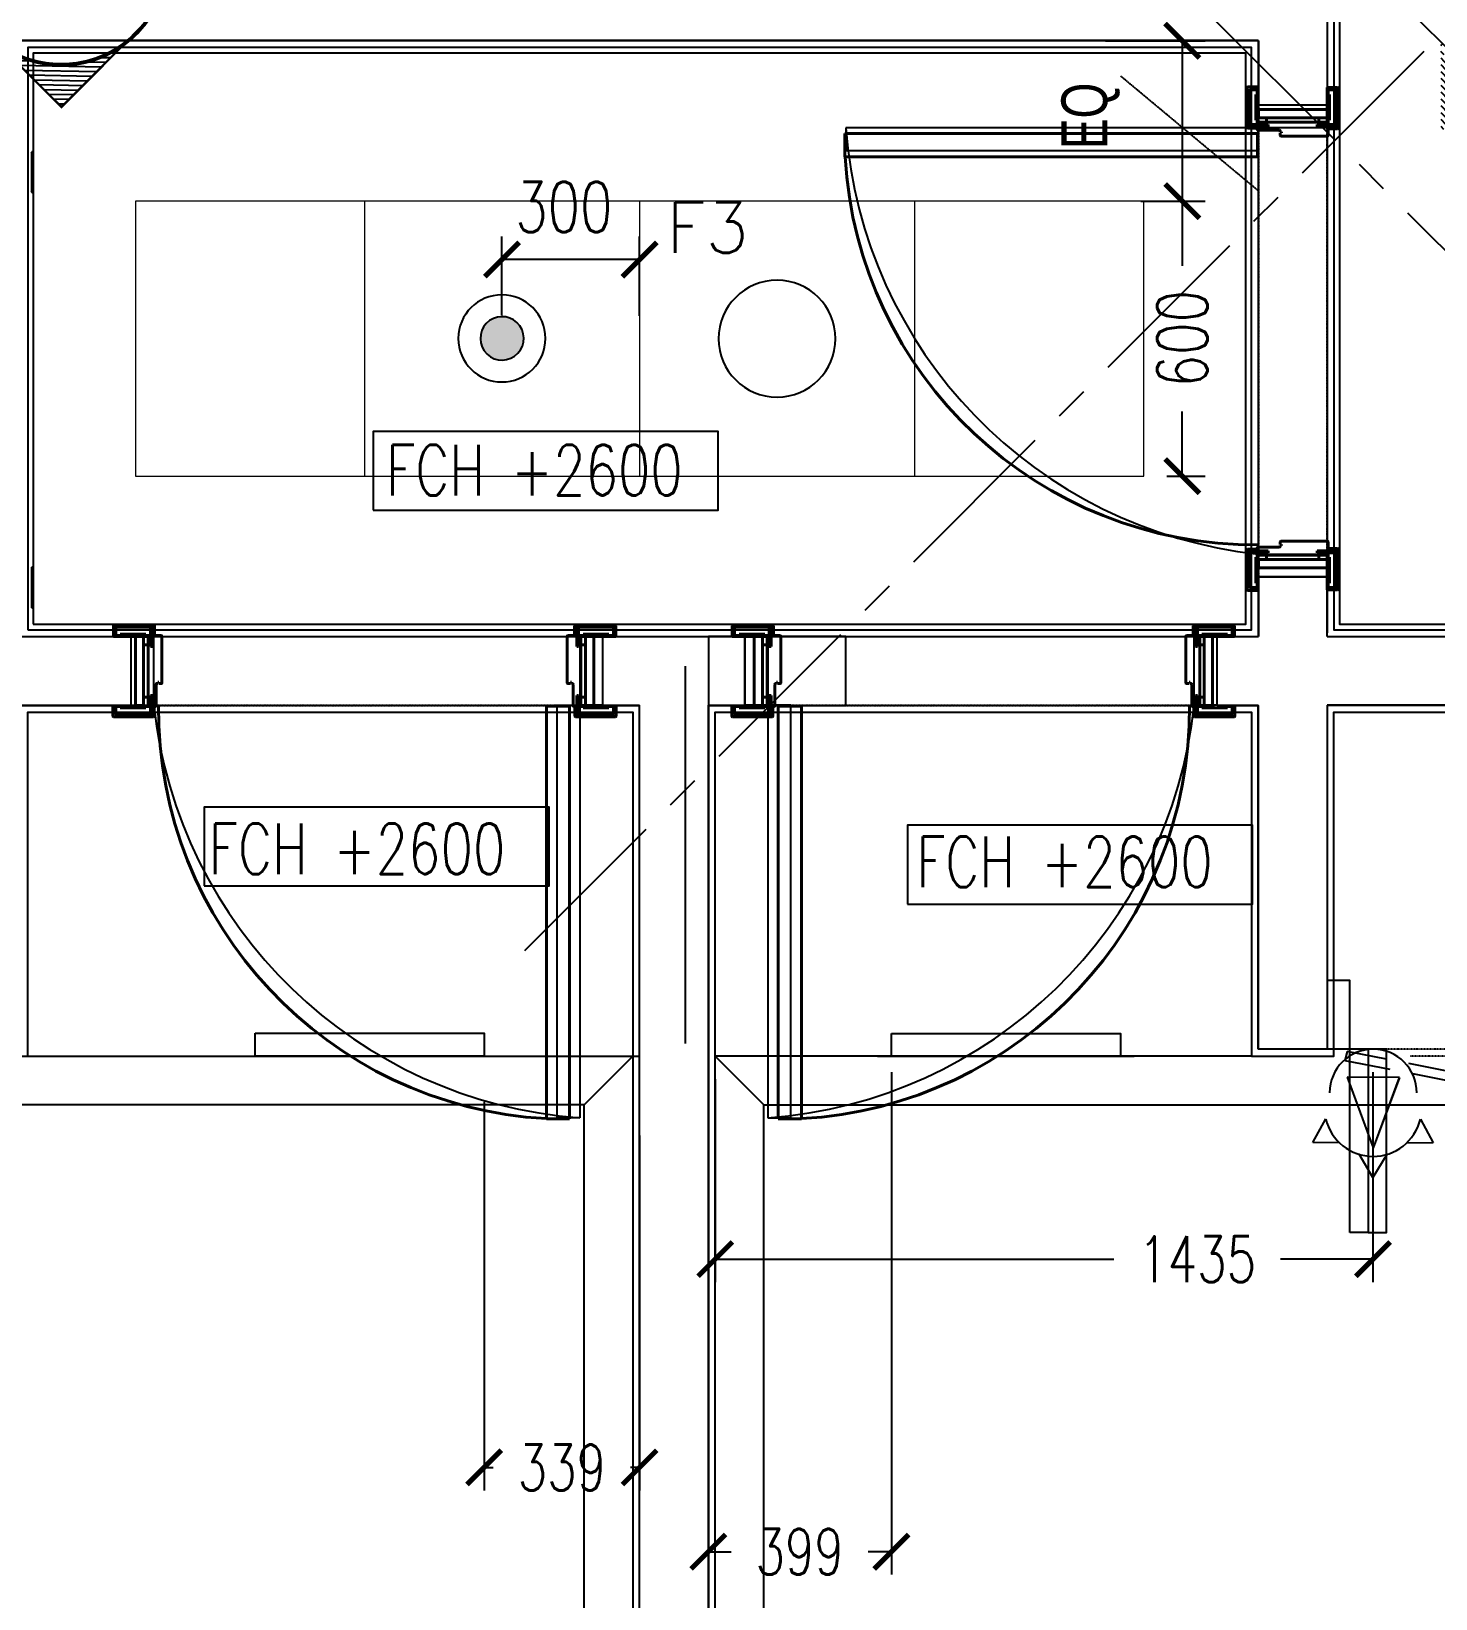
# Model space of a CAD drawing. Header units: millimetres. Extents: x 186805 to 449048, y 2167 to 51540.
# Drawn here: x 423301 to 426365, y 9284 to 12703 of the extents above; entities that cross this region are included whole.
import ezdxf

# ---------------------------------------------------------------- set-up
doc = ezdxf.new("R2010")
doc.units = ezdxf.units.MM
for name, pattern in [('BC$0$HIDDEN', [0.375, 0.25, -0.125]), ('BC$0$XR-BAS2-BLOCK-B$1$CENTER', [2, 1.25, -0.25, 0.25, -0.25]), ('CENTER', [2, 1.25, -0.25, 0.25, -0.25]), ('HIDDEN', [0.375, 0.25, -0.125]), ('HIDDEN2', [0.1875, 0.125, -0.0625])]:
    doc.linetypes.add(name, pattern=pattern)
doc.layers.get('0').update_dxf_attribs({"linetype": 'CONTINUOUS'})
doc.layers.get('Defpoints').update_dxf_attribs({"linetype": 'CONTINUOUS'})
for name, color, linetype, lineweight in [('0-60x120-C', 3, 'CONTINUOUS', 13), ('0-60x60-C', 3, 'CONTINUOUS', 13), ('1', 130, 'CONTINUOUS', 40), ('ACCESS PANEL', 170, 'CONTINUOUS', 30), ('wall', 4, 'CONTINUOUS', 25)]:
    doc.layers.add(name, color=color, linetype=linetype, lineweight=lineweight)
for name, color, linetype in [('0-cornice-C', 3, 'CONTINUOUS'), ('0TG-grid', 9, 'CENTER'), ('A-ABOV', 1, 'HIDDEN2'), ('A-ABOVE DOOR', 1, 'HIDDEN2'), ('a-door', 4, 'CONTINUOUS'), ('a-wall', 140, 'CONTINUOUS'), ('dimension', 7, 'CONTINUOUS'), ('e-access door for maintanenece', 170, 'CONTINUOUS'), ('E-ARMATUR', 2, 'CONTINUOUS'), ('INT-HATCH', 8, 'CONTINUOUS'), ('MEP', 16, 'CONTINUOUS'), ('SHADOW LINE', 151, 'CONTINUOUS'), ('SITE SURVEY ROOM$0$SITE SURVEY ROOM$0$DECORATIVE DETAILS-1$0$WALL FIXTURE DETAILS$0$ECO-WORLD DETAILS$0$FINAL ECO-1#$0$REV ECO$0$FINAL DRGS1$0$REFER', 7, 'CONTINUOUS'), ('TEXT', 3, 'CONTINUOUS')]:
    doc.layers.add(name, color=color, linetype=linetype)
doc.styles.add('ROMANS_075', font='romans.shx', dxfattribs={"width": 0.75})
doc.dimstyles.new('ARCH_1-50B$0', dxfattribs={"dimscale": 1000, "dimtxt": 0.11, "dimasz": 0.075, "dimexe": 0.05, "dimexo": 0.05, "dimgap": 0.055, "dimtad": 0, "dimdec": 0, "dimrnd": 1, "dimzin": 12, "dimdsep": 46, "dimtxsty": 'ROMANS_075', "dimblk1": 'ARCHTICK', "dimblk2": 'ARCHTICK', "dimsah": 1, "dimcen": 0.07, "dimclrd": 9, "dimclre": 9, "dimadec": 0, "dimazin": 0, "dimtfac": 1, "dimtdec": 0, "dimtofl": 0, "dimtmove": 0, "dimatfit": 3, "dimldrblk": 'ARCHTICK', "dimfxl": 0.05, "dimtolj": 1, "dimtzin": 12, "dimarcsym": 0})

# ---------------------------------------------------------------- blocks, each defined once
blk = doc.blocks.new('A$C7C4A1575')
at = {"layer": 'A-ABOV', "color": 8}
for p, q in [((22895.1, 38850), (22895.1, 40141.4)), ((23045.1, 38850), (23045.1, 40141.4))]:
    blk.add_line(p, q, dxfattribs=at)
at = {"layer": 'A-ABOVE DOOR', "color": 8}
for p, q in [((20683, 41050), (22895.1, 41050)), ((24165.1, 40300), (23140.9, 40300)), ((25505.1, 40300), (24475.1, 40300)), ((24165.1, 40150), (23135.1, 40150)), ((25505.1, 40150), (24475.1, 40150)), ((22895.1, 40020), (22895.1, 38990)), ((23045.1, 38990), (23045.1, 40020))]:
    blk.add_line(p, q, dxfattribs=at)
at = {"layer": 'a-door', "color": 8, "lineweight": -3}
for points in [[(22805.1, 41450), (22765.1, 41450), (22765.1, 41050), (22895.1, 41050)], [(22805.1, 41050), (22805.1, 41450), (22845.1, 41450)], [(22845.1, 41450), (22845.1, 40900), (22895.1, 40900), (22895.1, 41050)]]:
    blk.add_lwpolyline(points, dxfattribs=at)
at = {"layer": 'a-door', "color": 8}
for points in [[(24115.1, 41200), (24065.1, 41200), (24065.1, 40300), (24165.1, 40300)], [(24165.1, 40150), (24115.1, 40150), (24115.1, 41200)], [(24475.1, 40150), (24525.1, 40150), (24525.1, 41200)], [(24525.1, 41200), (24575.1, 41200), (24575.1, 40300), (24525.1, 40300)], [(23135.1, 40300), (23185.1, 40300), (23185.1, 40150), (23135.1, 40150)], [(24475.1, 40300), (24525.1, 40300)], [(25505.1, 40300), (25455.1, 40300), (25455.1, 40150), (25505.1, 40150)], [(23045.1, 40020), (23045.1, 39970), (22895.1, 39970), (22895.1, 40020)], [(23945.1, 39040), (23945.1, 39090), (23045.1, 39090), (23045.1, 38990)], [(22895.1, 38990), (22895.1, 39040), (23945.1, 39040)]]:
    blk.add_lwpolyline(points, dxfattribs=at)
for centre, start, end in [((24190, 40192.1), 94.2496, 173.872), ((24450.2, 40192.1), 6.128, 85.7504), ((22937.2, 38965.1), 4.2496, 83.872)]:
    blk.add_arc(centre, 1010.7, start, end, dxfattribs=at)
at = {"layer": 'a-wall', "color": 8}
for p, q in [((24245.1, 40300), (24245.1, 44900)), ((24395.1, 44900), (24395.1, 40300)), ((22895.1, 41050), (23045.1, 41050)), ((22895.1, 40300), (22895.1, 41050)), ((23045.1, 41050), (23045.1, 40300)), ((21433, 40300), (22895.1, 40300)), ((23135.1, 40300), (23045.1, 40300)), ((23135.1, 40300), (23135.1, 40150)), ((24165.1, 40300), (24165.1, 40150)), ((24245.1, 40300), (24165.1, 40300)), ((24475.1, 40300), (24395.1, 40300)), ((24475.1, 40300), (24475.1, 40150)), ((25745.1, 40300), (25505.1, 40300)), ((25505.1, 40150), (25505.1, 40300)), ((22895.1, 40150), (21370.8, 40150)), ((22895.1, 40150), (22895.1, 40020)), ((23135.1, 40150), (23045.1, 40150)), ((23045.1, 40020), (23045.1, 40150)), ((24475.1, 40150), (24165.1, 40150)), ((25745.1, 40150), (25505.1, 40150)), ((22895.1, 40020), (23045.1, 40020)), ((22895.1, 38100), (22895.1, 38990)), ((23045.1, 38990), (22895.1, 38990)), ((23045.1, 38850), (23045.1, 38990)), ((23045.1, 38850), (25745.1, 38850))]:
    blk.add_line(p, q, dxfattribs=at)
blk = doc.blocks.new('A$C32DD6ECA')
at = {"layer": '0-60x60-C', "color": 16, "xscale": 0.0418312498368323, "yscale": 0.0418312498368323, "zscale": 0.0418312498368323, "rotation": 180}
blk.add_blockref('A$C7C4A1575', (4397.08, 2202.64), dxfattribs=at)
blk = doc.blocks.new('_ArchTick')
at = {"color": 0, "linetype": 'ByBlock', "const_width": 0.15}
blk.add_lwpolyline([(-0.5, -0.5), (0.5, 0.5)], dxfattribs=at)
blk = doc.blocks.new('*D251')
at = {"layer": 'Defpoints', "color": 0, "transparency": 16777216}
for p in [(-577302.2, -210691.5), (-577302.2, -210863.5), (-577002, -210864.1)]:
    blk.add_point(p, dxfattribs=at)
at = {"layer": 'MEP', "color": 9, "lineweight": -2, "transparency": 16777216}
for p, q in [((-577302.2, -210813.5), (-577302.2, -210641.5)), ((-577002, -210814.1), (-577002, -210641.5)), ((-577002, -210691.5), (-577302.2, -210691.5))]:
    blk.add_line(p, q, dxfattribs=at)
at = {"layer": 'MEP', "color": 9, "lineweight": -2, "transparency": 16777216, "xscale": 75, "yscale": 75, "zscale": 75, "rotation": 180}
blk.add_blockref('_ArchTick', (-577302.2, -210691.5), dxfattribs=at)
at = {"layer": 'MEP', "color": 9, "lineweight": -2, "transparency": 16777216, "xscale": 75, "yscale": 75, "zscale": 75}
blk.add_blockref('_ArchTick', (-577002, -210691.5), dxfattribs=at)
at = {"layer": 'MEP', "color": 0, "transparency": 16777216, "insert": (-577167, -210576.7), "char_height": 110, "attachment_point": 5, "style": 'ROMANS_075'}
blk.add_mtext('\\A1;300', dxfattribs=at)
blk = doc.blocks.new('*D36')
at = {"layer": 'Defpoints', "color": 0, "transparency": 16777216}
for p in [(-576035.2, -210214.1), (-575958, -210564.1), (-575817.8, -210564.1)]:
    blk.add_point(p, dxfattribs=at)
at = {"layer": 'dimension', "color": 9, "lineweight": -2, "transparency": 16777216}
for p, q in [((-575985.2, -210214.1), (-575767.8, -210214.1)), ((-575817.8, -210214.1), (-575817.8, -210564.1)), ((-575908, -210564.1), (-575767.8, -210564.1))]:
    blk.add_line(p, q, dxfattribs=at)
at = {"layer": 'dimension', "color": 9, "lineweight": -2, "transparency": 16777216, "xscale": 75, "yscale": 75, "zscale": 75}
for p, rotation in [((-575817.8, -210214.1), 90), ((-575817.8, -210564.1), 270)]:
    blk.add_blockref('_ArchTick', p, dxfattribs=dict(at, rotation=rotation))
at = {"layer": 'dimension', "color": 0, "transparency": 16777216, "insert": (-576017.8, -210378.1), "char_height": 100, "attachment_point": 5, "rotation": 90, "style": 'ROMANS_075'}
blk.add_mtext('\\A1;{\\Farchd.shx;EQ}', dxfattribs=at)
blk = doc.blocks.new('*D180')
at = {"layer": 'Defpoints', "color": 0, "transparency": 16777216}
for p in [(-575401.9, -212414.1), (-576836.9, -212429.1), (-575401.9, -212872)]:
    blk.add_point(p, dxfattribs=at)
at = {"layer": 'dimension', "color": 9, "lineweight": -2, "transparency": 16777216}
for p, q in [((-576836.9, -212479.1), (-576836.9, -212922)), ((-575401.9, -212464.1), (-575401.9, -212922)), ((-576836.9, -212872), (-575967.1, -212872)), ((-575401.9, -212872), (-575603.5, -212872))]:
    blk.add_line(p, q, dxfattribs=at)
at = {"layer": 'dimension', "color": 9, "lineweight": -2, "transparency": 16777216, "xscale": 75, "yscale": 75, "zscale": 75, "rotation": 180}
blk.add_blockref('_ArchTick', (-576836.9, -212872), dxfattribs=at)
at = {"layer": 'dimension', "color": 9, "lineweight": -2, "transparency": 16777216, "xscale": 75, "yscale": 75, "zscale": 75}
blk.add_blockref('_ArchTick', (-575401.9, -212872), dxfattribs=at)
at = {"layer": 'dimension', "color": 0, "transparency": 16777216, "insert": (-575785.3, -212872), "char_height": 100, "attachment_point": 5, "style": 'ROMANS_075'}
blk.add_mtext('\\A1;1435', dxfattribs=at)
blk = doc.blocks.new('*D115')
at = {"layer": 'Defpoints', "color": 0, "transparency": 16777216}
for p in [(-577340.9, -212479.1), (-577001.9, -212552), (-577001.9, -213326.4)]:
    blk.add_point(p, dxfattribs=at)
at = {"layer": 'dimension', "color": 9, "lineweight": -2, "transparency": 16777216}
for p, q in [((-577340.9, -212529.1), (-577340.9, -213376.4)), ((-577001.9, -212602), (-577001.9, -213376.4)), ((-577340.9, -213326.4), (-577321, -213326.4)), ((-577001.9, -213326.4), (-577021.7, -213326.4))]:
    blk.add_line(p, q, dxfattribs=at)
at = {"layer": 'dimension', "color": 9, "lineweight": -2, "transparency": 16777216, "xscale": 75, "yscale": 75, "zscale": 75, "rotation": 180}
blk.add_blockref('_ArchTick', (-577340.9, -213326.4), dxfattribs=at)
at = {"layer": 'dimension', "color": 9, "lineweight": -2, "transparency": 16777216, "xscale": 75, "yscale": 75, "zscale": 75}
blk.add_blockref('_ArchTick', (-577001.9, -213326.4), dxfattribs=at)
at = {"layer": 'dimension', "color": 0, "transparency": 16777216, "insert": (-577171.4, -213326.4), "char_height": 100, "attachment_point": 5, "style": 'ROMANS_075'}
blk.add_mtext('\\A1;339', dxfattribs=at)
blk = doc.blocks.new('*D119')
at = {"layer": 'Defpoints', "color": 0, "transparency": 16777216}
for p in [(-576452.6, -212414.1), (-576851.9, -212568), (-576452.6, -213510.2)]:
    blk.add_point(p, dxfattribs=at)
at = {"layer": 'dimension', "color": 9, "lineweight": -2, "transparency": 16777216}
for p, q in [((-576452.6, -212464.1), (-576452.6, -213560.2)), ((-576851.9, -212618), (-576851.9, -213560.2)), ((-576851.9, -213510.2), (-576802.2, -213510.2)), ((-576452.6, -213510.2), (-576502.9, -213510.2))]:
    blk.add_line(p, q, dxfattribs=at)
at = {"layer": 'dimension', "color": 9, "lineweight": -2, "transparency": 16777216, "xscale": 75, "yscale": 75, "zscale": 75, "rotation": 180}
blk.add_blockref('_ArchTick', (-576851.9, -213510.2), dxfattribs=at)
at = {"layer": 'dimension', "color": 9, "lineweight": -2, "transparency": 16777216, "xscale": 75, "yscale": 75, "zscale": 75}
blk.add_blockref('_ArchTick', (-576452.6, -213510.2), dxfattribs=at)
at = {"layer": 'dimension', "color": 0, "transparency": 16777216, "insert": (-576652.6, -213510.2), "char_height": 100, "attachment_point": 5, "style": 'ROMANS_075'}
blk.add_mtext('\\A1;399', dxfattribs=at)
blk = doc.blocks.new('f44')
at = {"layer": 'E-ARMATUR', "color": 16}
blk.add_circle((0, 0), 127.5, dxfattribs=at)
blk = doc.blocks.new('*D232')
at = {"layer": 'ACCESS PANEL', "color": 9, "lineweight": -2, "transparency": 16777216}
for p, q in [((-575851.9, -210564.1), (-575767.8, -210564.1)), ((-575817.8, -210564.1), (-575817.8, -210705)), ((-575817.8, -211164.1), (-575817.8, -211023.2)), ((-575851.9, -211164.1), (-575767.8, -211164.1))]:
    blk.add_line(p, q, dxfattribs=at)
at = {"layer": 'Defpoints', "color": 0, "transparency": 16777216}
for p in [(-575901.9, -210564.1), (-575901.9, -211164.1), (-575817.8, -211164.1)]:
    blk.add_point(p, dxfattribs=at)
at = {"layer": 'ACCESS PANEL', "color": 9, "lineweight": -2, "transparency": 16777216, "xscale": 75, "yscale": 75, "zscale": 75}
for p, rotation in [((-575817.8, -210564.1), 90), ((-575817.8, -211164.1), 270)]:
    blk.add_blockref('_ArchTick', p, dxfattribs=dict(at, rotation=rotation))
at = {"layer": 'ACCESS PANEL', "color": 0, "transparency": 16777216, "insert": (-575817.8, -210864.1), "char_height": 110, "attachment_point": 5, "rotation": 90, "style": 'ROMANS_075'}
blk.add_mtext('\\A1;600', dxfattribs=at)
blk = doc.blocks.new('A$C35C014DB')
at = {"layer": 'MEP'}
h = blk.add_hatch(color=256, dxfattribs=at)
edge = h.paths.add_edge_path()
edge.add_ellipse((4418.6, 9148.5), major_axis=(-38.8, -27.2), ratio=1, start_angle=0, end_angle=360, ccw=False)
at = {"layer": 'SITE SURVEY ROOM$0$SITE SURVEY ROOM$0$DECORATIVE DETAILS-1$0$WALL FIXTURE DETAILS$0$ECO-WORLD DETAILS$0$FINAL ECO-1#$0$REV ECO$0$FINAL DRGS1$0$REFER'}
h = blk.add_hatch(dxfattribs=at)
h.set_pattern_fill('ANSI31', color=8, scale=82.345676, angle=181.1291, style=0)
h.set_pattern_definition([(313.87088, (10262.598, 7449.854), (-7.42041, -7.13356), [])])
h.paths.add_polyline_path([(6663.2, 9604.9, -0.333605), (6467, 9800.3), (6467.4, 9604.5)])
h.paths.add_polyline_path([(6531.8, 9996), (6466.4, 10061), (6466.8, 9865.3, -0.162403)])
h.paths.add_polyline_path([(6923.9, 9605.5), (6858.6, 9670.6, -0.162403), (6728.2, 9605.1)])
h.paths.add_polyline_path([(6346, 10023.2), (6450.6, 10128.2), (6502.6, 10076.3), (6398.1, 9971.4)], flags=9)
h = blk.add_hatch(dxfattribs=at)
h.set_pattern_fill('ANSI31', color=8, scale=82.345676, angle=136.1291, style=0)
h.set_pattern_definition([(358.87088, (7664.575, 10813.092), (-0.202834, -10.29121), [])])
h.paths.add_polyline_path([(3595.5, 9791.8, -0.333605), (3318.7, 9791.2), (3457.4, 9653.1)])
h.paths.add_polyline_path([(3226.1, 9975.4), (3133.9, 9975.2), (3272.6, 9837, -0.162403)])
h.paths.add_polyline_path([(3779.5, 9976.6), (3687.3, 9976.4, -0.162403), (3641.4, 9837.8)])
h.paths.add_polyline_path([(3075.5, 9863.3), (3075.2, 10011.4), (3148.7, 10011.6), (3149, 9863.4)], flags=9)
at = {"color": 9}
for points in [[(8907.8, 17182.9), (7333.6, 17182.9), (7333.6, 13282.9), (7283.6, 13282.9), (7283.6, 11279.4), (6233.6, 10229.4), (6233.6, 8512.9), (7749.1, 8512.9), (8983.6, 7278.4)], [(3203.6, 7582.9), (3383.6, 7582.9), (3383.6, 8332.9), (4703.6, 8332.9), (4703.6, 3762.9), (918.6, 3762.9), (918.6, 3762.9)], [(8424.5, 7582.9), (8703.6, 7303.9), (8703.6, 3762.9), (4883.6, 3762.9), (4883.6, 8332.9), (6053.6, 8332.9), (6053.6, 7582.9), (6233.6, 7582.9), (6233.6, 7582.9)], [(6233.6, 7582.9), (6233.6, 8332.9), (7674.5, 8332.9), (8090.1, 7917.4)]]:
    blk.add_lwpolyline(points, dxfattribs=at)
blk.add_lwpolyline([(3383.6, 8512.9), (6053.6, 8512.9), (6053.6, 9782.9), (3383.6, 9782.9)], close=True, dxfattribs=at)
at = {"color": 8, "linetype": 'BC$0$HIDDEN', "ltscale": 400}
blk.add_lwpolyline([(6257.6, 7573.6), (6784, 7469.8), (6789.6, 7489), (6262.7, 7592.9)], close=True, dxfattribs=at)
at = {"layer": '0-60x120-C', "color": 1}
for p, q in [((4118.6, 9447.9), (4118.6, 8847.9)), ((4718.6, 9447.9), (4718.6, 8847.9)), ((5318.6, 9447.9), (5318.6, 8847.9))]:
    blk.add_line(p, q, dxfattribs=at)
at = {"layer": '0-60x120-C', "color": 2}
blk.add_lwpolyline([(3618.6, 8847.9), (5818.6, 8847.9), (5818.6, 9447.9), (3618.6, 9447.9)], close=True, dxfattribs=at)
at = {"layer": '0-cornice-C', "color": 5}
for p, q in [((3368.6, 7582.9), (4718.6, 7582.9)), ((6053.6, 7582.9), (4883.6, 7582.9))]:
    blk.add_line(p, q, dxfattribs=at)
at = {"layer": '0-cornice-C', "color": 1}
for p, q in [((4597.6, 7476.9), (4703.6, 7582.9)), ((4989.6, 7476.9), (4883.6, 7582.9))]:
    blk.add_line(p, q, dxfattribs=at)
for points in [[(1024.6, 3868.9), (4597.6, 3868.9), (4597.6, 7476.9), (1024.6, 7476.9)], [(8597.6, 7260), (8597.6, 3868.9), (4989.6, 3868.9), (4989.6, 7476.9), (8380.6, 7476.9)]]:
    blk.add_lwpolyline(points, close=True, dxfattribs=at)
at = {"layer": '0TG-grid', "linetype": 'BC$0$XR-BAS2-BLOCK-B$1$CENTER', "ltscale": 300}
for p, q in [((4468.1, 7812.9), (13602.6, 16947.4)), ((15145.4, 671.1), (4468.1, 11348.5))]:
    blk.add_line(p, q, dxfattribs=at)
at = {"layer": '1', "color": 8}
for p, q in [((6043.6, 9608.9), (6043.6, 9694.9)), ((6045.6, 9696.9), (6068.6, 9696.9)), ((6048.1, 9614.9), (6048.1, 9688.9)), ((6050.1, 9690.9), (6066.1, 9690.9)), ((6066.1, 9680.9), (6063.1, 9680.9)), ((6063.1, 9680.9), (6063.1, 9624.9)), ((6066.1, 9690.9), (6066.1, 9680.9)), ((6218.6, 9695.9), (6218.6, 9619.9)), ((6241.6, 9695.9), (6218.6, 9695.9)), ((6237.1, 9690.9), (6221.1, 9690.9)), ((6221.1, 9690.9), (6221.1, 9680.9)), ((6221.1, 9680.9), (6224.1, 9680.9)), ((6224.1, 9680.9), (6224.1, 9624.9)), ((6239.1, 9614.9), (6239.1, 9688.9)), ((6243.6, 9607.9), (6243.6, 9693.9)), ((6068.6, 9629.9), (6068.6, 9647.9)), ((6068.6, 9647.9), (6218.6, 9647.9)), ((6218.6, 9647.9), (6218.6, 9629.9)), ((6066.1, 9614.9), (6048.1, 9614.9)), ((6048.1, 9612.9), (6048.1, 9614.9)), ((6048.1, 9614.9), (6088.1, 9614.9)), ((6088.1, 9610.9), (6050.1, 9610.9)), ((6063.1, 9624.9), (6066.1, 9624.9)), ((6066.1, 9624.9), (6066.1, 9614.9)), ((6101.1, 9619.9), (6066.1, 9619.9)), ((6066.1, 9619.9), (6066.1, 9614.9)), ((6066.1, 9614.9), (6090.1, 9614.9)), ((6090.1, 9610.9), (6066.1, 9610.9)), ((6066.1, 9610.9), (6066.1, 9604.9)), ((6218.6, 9629.9), (6068.6, 9629.9)), ((6086.6, 9629.9), (6086.6, 9619.9)), ((6086.6, 9619.9), (6200.6, 9619.9)), ((6088.1, 9614.9), (6088.1, 9610.9)), ((6090.1, 9614.9), (6090.1, 9610.9)), ((6141.1, 9619.9), (6106.1, 9619.9)), ((6141.1, 9619.9), (6146.1, 9619.9)), ((6181.1, 9619.9), (6146.1, 9619.9)), ((6221.1, 9619.9), (6186.1, 9619.9)), ((6197.1, 9610.9), (6197.1, 9614.9)), ((6197.1, 9614.9), (6221.1, 9614.9)), ((6221.1, 9610.9), (6197.1, 9610.9)), ((6199.1, 9614.9), (6199.1, 9610.9)), ((6239.1, 9614.9), (6199.1, 9614.9)), ((6199.1, 9610.9), (6237.1, 9610.9)), ((6200.6, 9629.9), (6200.6, 9619.9)), ((6224.1, 9624.9), (6221.1, 9624.9)), ((6221.1, 9624.9), (6221.1, 9614.9)), ((6221.1, 9614.9), (6221.1, 9619.9)), ((6221.1, 9614.9), (6239.1, 9614.9)), ((6221.1, 9591.9), (6221.1, 9610.9)), ((6239.1, 9612.9), (6239.1, 9614.9)), ((6066.7, 9595.2), (5166.7, 9595.2)), ((5166.7, 9595.2), (5166.7, 9544.6)), ((6066.1, 9606.9), (6045.6, 9606.9)), ((6066.7, 9544.6), (6066.7, 9595.2)), ((6068.1, 9602.9), (6114.1, 9602.9)), ((6116.1, 9600.9), (6116.1, 9599.2)), ((6116.1, 9599.2), (6117.1, 9599.2)), ((6116.1, 9597.1), (6118.1, 9597.1)), ((6116.1, 9597.1), (6116.1, 9591.9)), ((6117.1, 9599.2), (6119.1, 9599.2)), ((6118.1, 9597.1), (6119.1, 9597.1)), ((6118.1, 9589.9), (6219.1, 9589.9)), ((6119.1, 9597.1), (6119.1, 9599.2)), ((6221.1, 9605.9), (6241.6, 9605.9)), ((3393.6, 9553.9), (3393.6, 9467.9)), ((5166.7, 9544.6), (6066.7, 9544.6)), ((6043.6, 8686.9), (6043.6, 8600.9)), ((6066.1, 8688.9), (6045.6, 8688.9)), ((6088.1, 8684.9), (6050.1, 8684.9)), ((6066.1, 8684.9), (6066.1, 8690.9)), ((6090.1, 8684.9), (6066.1, 8684.9)), ((6068.1, 8692.9), (6114.1, 8692.9)), ((6088.1, 8680.9), (6088.1, 8684.9)), ((6090.1, 8680.9), (6090.1, 8684.9)), ((6116.1, 8698.8), (6116.1, 8703.9)), ((6116.1, 8698.8), (6118.1, 8698.8)), ((6116.1, 8694.9), (6116.1, 8696.7)), ((6116.1, 8696.7), (6117.1, 8696.7)), ((6117.1, 8696.7), (6119.1, 8696.7)), ((6118.1, 8705.9), (6219.1, 8705.9)), ((6118.1, 8698.8), (6119.1, 8698.8)), ((6119.1, 8698.8), (6119.1, 8696.7)), ((6221.1, 8684.9), (6197.1, 8684.9)), ((6197.1, 8684.9), (6197.1, 8680.9)), ((6199.1, 8680.9), (6199.1, 8684.9)), ((6199.1, 8684.9), (6237.1, 8684.9)), ((6221.1, 8703.9), (6221.1, 8684.9)), ((6221.1, 8689.9), (6241.6, 8689.9)), ((6243.6, 8687.9), (6243.6, 8601.9)), ((6048.1, 8682.9), (6048.1, 8680.9)), ((6066.1, 8680.9), (6048.1, 8680.9)), ((6048.1, 8680.9), (6048.1, 8606.9)), ((6048.1, 8680.9), (6088.1, 8680.9)), ((6063.1, 8614.9), (6063.1, 8670.9)), ((6063.1, 8670.9), (6066.1, 8670.9)), ((6066.1, 8675.9), (6066.1, 8680.9)), ((6066.1, 8680.9), (6090.1, 8680.9)), ((6066.1, 8670.9), (6066.1, 8680.9)), ((6101.1, 8675.9), (6066.1, 8675.9)), ((6218.6, 8665.9), (6068.6, 8665.9)), ((6068.6, 8665.9), (6068.6, 8647.9)), ((6086.6, 8665.9), (6086.6, 8675.9)), ((6086.6, 8675.9), (6200.6, 8675.9)), ((6141.1, 8675.9), (6106.1, 8675.9)), ((6141.1, 8675.9), (6146.1, 8675.9)), ((6181.1, 8675.9), (6146.1, 8675.9)), ((6221.1, 8675.9), (6186.1, 8675.9)), ((6197.1, 8680.9), (6221.1, 8680.9)), ((6239.1, 8680.9), (6199.1, 8680.9)), ((6200.6, 8665.9), (6200.6, 8675.9)), ((6218.6, 8599.9), (6218.6, 8675.9)), ((6218.6, 8647.9), (6218.6, 8665.9)), ((6221.1, 8670.9), (6221.1, 8680.9)), ((6221.1, 8680.9), (6239.1, 8680.9)), ((6221.1, 8680.9), (6221.1, 8675.9)), ((6224.1, 8670.9), (6221.1, 8670.9)), ((6224.1, 8614.9), (6224.1, 8670.9)), ((6239.1, 8682.9), (6239.1, 8680.9)), ((6239.1, 8680.9), (6239.1, 8606.9)), ((3393.6, 8647.9), (3393.6, 8561.9)), ((6068.6, 8647.9), (6218.6, 8647.9)), ((6045.6, 8598.9), (6068.6, 8598.9)), ((6050.1, 8604.9), (6066.1, 8604.9)), ((6066.1, 8614.9), (6063.1, 8614.9)), ((6066.1, 8604.9), (6066.1, 8614.9)), ((6241.6, 8599.9), (6218.6, 8599.9)), ((6221.1, 8614.9), (6224.1, 8614.9)), ((6221.1, 8604.9), (6221.1, 8614.9)), ((6237.1, 8604.9), (6221.1, 8604.9)), ((3570.6, 8520.9), (3570.6, 8497.9)), ((3658.6, 8522.9), (3572.6, 8522.9)), ((3575.6, 8516.4), (3575.6, 8500.4)), ((3651.6, 8518.4), (3577.6, 8518.4)), ((3651.6, 8500.4), (3651.6, 8518.4)), ((3653.6, 8518.4), (3651.6, 8518.4)), ((3651.6, 8518.4), (3651.6, 8478.4)), ((3655.6, 8478.4), (3655.6, 8516.4)), ((3660.6, 8500.4), (3660.6, 8520.9)), ((4576.6, 8500.4), (4576.6, 8520.9)), ((4578.6, 8522.9), (4664.6, 8522.9)), ((4581.6, 8478.4), (4581.6, 8516.4)), ((4583.6, 8518.4), (4585.6, 8518.4)), ((4585.6, 8500.4), (4585.6, 8518.4)), ((4585.6, 8518.4), (4659.6, 8518.4)), ((4585.6, 8518.4), (4585.6, 8478.4)), ((4661.6, 8516.4), (4661.6, 8500.4)), ((4666.6, 8520.9), (4666.6, 8497.9)), ((4920.6, 8520.9), (4920.6, 8497.9)), ((5008.6, 8522.9), (4922.6, 8522.9)), ((4925.6, 8516.4), (4925.6, 8500.4)), ((5001.6, 8518.4), (4927.6, 8518.4)), ((5001.6, 8500.4), (5001.6, 8518.4)), ((5003.6, 8518.4), (5001.6, 8518.4)), ((5001.6, 8518.4), (5001.6, 8478.4)), ((5005.6, 8478.4), (5005.6, 8516.4)), ((5010.6, 8500.4), (5010.6, 8520.9)), ((5926.6, 8500.4), (5926.6, 8520.9)), ((5928.6, 8522.9), (6014.6, 8522.9)), ((5931.6, 8478.4), (5931.6, 8516.4)), ((5933.6, 8518.4), (5935.6, 8518.4)), ((5935.6, 8500.4), (5935.6, 8518.4)), ((5935.6, 8518.4), (6009.6, 8518.4)), ((5935.6, 8518.4), (5935.6, 8478.4)), ((6011.6, 8516.4), (6011.6, 8500.4)), ((6016.6, 8520.9), (6016.6, 8497.9)), ((3570.6, 8497.9), (3646.6, 8497.9)), ((3575.6, 8500.4), (3585.6, 8500.4)), ((3585.6, 8500.4), (3585.6, 8503.4)), ((3585.6, 8503.4), (3641.6, 8503.4)), ((3618.6, 8497.9), (3636.6, 8497.9)), ((3618.6, 8347.9), (3618.6, 8497.9)), ((3636.6, 8497.9), (3636.6, 8347.9)), ((3636.6, 8479.9), (3646.6, 8479.9)), ((3641.6, 8503.4), (3641.6, 8500.4)), ((3641.6, 8500.4), (3651.6, 8500.4)), ((3651.6, 8500.4), (3646.6, 8500.4)), ((3646.6, 8500.4), (3646.6, 8465.4)), ((3646.6, 8365.9), (3646.6, 8479.9)), ((3651.6, 8476.4), (3651.6, 8500.4)), ((3674.6, 8500.4), (3655.6, 8500.4)), ((3655.6, 8500.4), (3655.6, 8476.4)), ((3676.6, 8397.4), (3676.6, 8498.4)), ((4560.6, 8397.4), (4560.6, 8498.4)), ((4562.6, 8500.4), (4581.6, 8500.4)), ((4581.6, 8500.4), (4581.6, 8476.4)), ((4595.6, 8500.4), (4585.6, 8500.4)), ((4585.6, 8476.4), (4585.6, 8500.4)), ((4585.6, 8500.4), (4590.6, 8500.4)), ((4590.6, 8500.4), (4590.6, 8465.4)), ((4666.6, 8497.9), (4590.6, 8497.9)), ((4600.6, 8479.9), (4590.6, 8479.9)), ((4590.6, 8365.9), (4590.6, 8479.9)), ((4651.6, 8503.4), (4595.6, 8503.4)), ((4595.6, 8503.4), (4595.6, 8500.4)), ((4618.6, 8497.9), (4600.6, 8497.9)), ((4600.6, 8497.9), (4600.6, 8347.9)), ((4618.6, 8347.9), (4618.6, 8497.9)), ((4651.6, 8500.4), (4651.6, 8503.4)), ((4661.6, 8500.4), (4651.6, 8500.4)), ((4920.6, 8497.9), (4996.6, 8497.9)), ((4925.6, 8500.4), (4935.6, 8500.4)), ((4935.6, 8500.4), (4935.6, 8503.4)), ((4935.6, 8503.4), (4991.6, 8503.4)), ((4968.6, 8497.9), (4986.6, 8497.9)), ((4968.6, 8347.9), (4968.6, 8497.9)), ((4986.6, 8497.9), (4986.6, 8347.9)), ((4986.6, 8479.9), (4996.6, 8479.9)), ((4991.6, 8503.4), (4991.6, 8500.4)), ((4991.6, 8500.4), (5001.6, 8500.4)), ((5001.6, 8500.4), (4996.6, 8500.4)), ((4996.6, 8500.4), (4996.6, 8465.4)), ((4996.6, 8365.9), (4996.6, 8479.9)), ((5001.6, 8476.4), (5001.6, 8500.4)), ((5024.6, 8500.4), (5005.6, 8500.4)), ((5005.6, 8500.4), (5005.6, 8476.4)), ((5026.6, 8397.4), (5026.6, 8498.4)), ((5910.6, 8397.4), (5910.6, 8498.4)), ((5912.6, 8500.4), (5931.6, 8500.4)), ((5931.6, 8500.4), (5931.6, 8476.4)), ((5945.6, 8500.4), (5935.6, 8500.4)), ((5935.6, 8476.4), (5935.6, 8500.4)), ((5935.6, 8500.4), (5940.6, 8500.4)), ((5940.6, 8500.4), (5940.6, 8465.4)), ((6016.6, 8497.9), (5940.6, 8497.9)), ((5950.6, 8479.9), (5940.6, 8479.9)), ((5940.6, 8365.9), (5940.6, 8479.9)), ((6001.6, 8503.4), (5945.6, 8503.4)), ((5945.6, 8503.4), (5945.6, 8500.4)), ((5968.6, 8497.9), (5950.6, 8497.9)), ((5950.6, 8497.9), (5950.6, 8347.9)), ((5968.6, 8347.9), (5968.6, 8497.9)), ((6001.6, 8500.4), (6001.6, 8503.4)), ((6011.6, 8500.4), (6001.6, 8500.4)), ((3646.6, 8460.4), (3646.6, 8425.4)), ((3651.6, 8478.4), (3655.6, 8478.4)), ((3655.6, 8476.4), (3651.6, 8476.4)), ((4585.6, 8478.4), (4581.6, 8478.4)), ((4581.6, 8476.4), (4585.6, 8476.4)), ((4590.6, 8460.4), (4590.6, 8425.4)), ((4996.6, 8460.4), (4996.6, 8425.4)), ((5001.6, 8478.4), (5005.6, 8478.4)), ((5005.6, 8476.4), (5001.6, 8476.4)), ((5935.6, 8478.4), (5931.6, 8478.4)), ((5931.6, 8476.4), (5935.6, 8476.4)), ((5940.6, 8460.4), (5940.6, 8425.4)), ((3646.6, 8420.4), (3646.6, 8425.4)), ((3646.6, 8420.4), (3646.6, 8385.4)), ((4590.6, 8420.4), (4590.6, 8425.4)), ((4590.6, 8420.4), (4590.6, 8385.4)), ((4996.6, 8420.4), (4996.6, 8425.4)), ((4996.6, 8420.4), (4996.6, 8385.4)), ((5940.6, 8420.4), (5940.6, 8425.4)), ((5940.6, 8420.4), (5940.6, 8385.4)), ((3646.6, 8380.4), (3646.6, 8345.4)), ((3663.6, 8347.4), (3663.6, 8393.4)), ((3665.6, 8395.4), (3667.4, 8395.4)), ((3667.4, 8396.4), (3667.4, 8398.4)), ((3669.5, 8398.4), (3667.4, 8398.4)), ((3667.4, 8395.4), (3667.4, 8396.4)), ((3669.5, 8397.4), (3669.5, 8398.4)), ((3669.5, 8395.4), (3669.5, 8397.4)), ((3669.5, 8395.4), (3674.6, 8395.4)), ((4567.7, 8395.4), (4562.6, 8395.4)), ((4567.7, 8397.4), (4567.7, 8398.4)), ((4567.7, 8398.4), (4569.8, 8398.4)), ((4567.7, 8395.4), (4567.7, 8397.4)), ((4569.8, 8396.4), (4569.8, 8398.4)), ((4569.8, 8395.4), (4569.8, 8396.4)), ((4571.6, 8395.4), (4569.8, 8395.4)), ((4573.6, 8347.4), (4573.6, 8393.4)), ((4590.6, 8380.4), (4590.6, 8345.4)), ((4996.6, 8380.4), (4996.6, 8345.4)), ((5013.6, 8347.4), (5013.6, 8393.4)), ((5015.6, 8395.4), (5017.4, 8395.4)), ((5017.4, 8396.4), (5017.4, 8398.4)), ((5019.5, 8398.4), (5017.4, 8398.4)), ((5017.4, 8395.4), (5017.4, 8396.4)), ((5019.5, 8397.4), (5019.5, 8398.4)), ((5019.5, 8395.4), (5019.5, 8397.4)), ((5019.5, 8395.4), (5024.6, 8395.4)), ((5917.7, 8395.4), (5912.6, 8395.4)), ((5917.7, 8397.4), (5917.7, 8398.4)), ((5917.7, 8398.4), (5919.8, 8398.4)), ((5917.7, 8395.4), (5917.7, 8397.4)), ((5919.8, 8396.4), (5919.8, 8398.4)), ((5919.8, 8395.4), (5919.8, 8396.4)), ((5921.6, 8395.4), (5919.8, 8395.4)), ((5923.6, 8347.4), (5923.6, 8393.4)), ((5940.6, 8380.4), (5940.6, 8345.4)), ((3569.6, 8324.9), (3569.6, 8347.9)), ((3575.6, 8329.4), (3575.6, 8345.4)), ((3575.6, 8345.4), (3585.6, 8345.4)), ((3585.6, 8345.4), (3585.6, 8342.4)), ((3585.6, 8342.4), (3641.6, 8342.4)), ((3636.6, 8347.9), (3618.6, 8347.9)), ((3636.6, 8365.9), (3646.6, 8365.9)), ((3641.6, 8342.4), (3641.6, 8345.4)), ((3641.6, 8345.4), (3651.6, 8345.4)), ((3646.6, 8345.4), (3651.6, 8345.4)), ((3651.6, 8345.4), (3651.6, 8369.4)), ((3651.6, 8369.4), (3655.6, 8369.4)), ((3651.6, 8367.4), (3655.6, 8367.4)), ((3651.6, 8327.4), (3651.6, 8367.4)), ((3651.6, 8345.4), (3651.6, 8327.4)), ((3655.6, 8369.4), (3655.6, 8345.4)), ((3655.6, 8367.4), (3655.6, 8329.4)), ((3655.6, 8345.4), (3661.6, 8345.4)), ((3659.6, 8345.4), (3659.6, 8324.9)), ((4515.2, 8346.1), (4565.8, 8346.1)), ((4515.2, 7446.1), (4515.2, 8346.1)), ((4565.8, 8346.1), (4565.8, 7446.1)), ((4581.6, 8345.4), (4575.6, 8345.4)), ((4577.6, 8345.4), (4577.6, 8324.9)), ((4585.6, 8369.4), (4581.6, 8369.4)), ((4581.6, 8369.4), (4581.6, 8345.4)), ((4585.6, 8367.4), (4581.6, 8367.4)), ((4581.6, 8367.4), (4581.6, 8329.4)), ((4585.6, 8345.4), (4585.6, 8369.4)), ((4585.6, 8327.4), (4585.6, 8367.4)), ((4590.6, 8345.4), (4585.6, 8345.4)), ((4595.6, 8345.4), (4585.6, 8345.4)), ((4585.6, 8345.4), (4585.6, 8327.4)), ((4600.6, 8365.9), (4590.6, 8365.9)), ((4595.6, 8342.4), (4595.6, 8345.4)), ((4651.6, 8342.4), (4595.6, 8342.4)), ((4600.6, 8347.9), (4618.6, 8347.9)), ((4651.6, 8345.4), (4651.6, 8342.4)), ((4661.6, 8345.4), (4651.6, 8345.4)), ((4661.6, 8329.4), (4661.6, 8345.4)), ((4667.6, 8324.9), (4667.6, 8347.9)), ((4919.6, 8324.9), (4919.6, 8347.9)), ((4925.6, 8329.4), (4925.6, 8345.4)), ((4925.6, 8345.4), (4935.6, 8345.4)), ((4935.6, 8345.4), (4935.6, 8342.4)), ((4935.6, 8342.4), (4991.6, 8342.4)), ((4986.6, 8347.9), (4968.6, 8347.9)), ((4986.6, 8365.9), (4996.6, 8365.9)), ((4991.6, 8342.4), (4991.6, 8345.4)), ((4991.6, 8345.4), (5001.6, 8345.4)), ((4996.6, 8345.4), (5001.6, 8345.4)), ((5001.6, 8345.4), (5001.6, 8369.4)), ((5001.6, 8369.4), (5005.6, 8369.4)), ((5001.6, 8367.4), (5005.6, 8367.4)), ((5001.6, 8327.4), (5001.6, 8367.4)), ((5001.6, 8345.4), (5001.6, 8327.4)), ((5005.6, 8369.4), (5005.6, 8345.4)), ((5005.6, 8367.4), (5005.6, 8329.4)), ((5005.6, 8345.4), (5011.6, 8345.4)), ((5009.6, 8345.4), (5009.6, 8324.9)), ((5071.9, 8346.1), (5021.3, 8346.1)), ((5021.3, 8346.1), (5021.3, 7446.1)), ((5071.9, 7446.1), (5071.9, 8346.1)), ((5931.6, 8345.4), (5925.6, 8345.4)), ((5927.6, 8345.4), (5927.6, 8324.9)), ((5935.6, 8369.4), (5931.6, 8369.4)), ((5931.6, 8369.4), (5931.6, 8345.4)), ((5935.6, 8367.4), (5931.6, 8367.4)), ((5931.6, 8367.4), (5931.6, 8329.4)), ((5935.6, 8345.4), (5935.6, 8369.4)), ((5935.6, 8327.4), (5935.6, 8367.4)), ((5940.6, 8345.4), (5935.6, 8345.4)), ((5945.6, 8345.4), (5935.6, 8345.4)), ((5935.6, 8345.4), (5935.6, 8327.4)), ((5950.6, 8365.9), (5940.6, 8365.9)), ((5945.6, 8342.4), (5945.6, 8345.4)), ((6001.6, 8342.4), (5945.6, 8342.4)), ((5950.6, 8347.9), (5968.6, 8347.9)), ((6001.6, 8345.4), (6001.6, 8342.4)), ((6011.6, 8345.4), (6001.6, 8345.4)), ((6011.6, 8329.4), (6011.6, 8345.4)), ((6017.6, 8324.9), (6017.6, 8347.9)), ((3657.6, 8322.9), (3571.6, 8322.9)), ((3651.6, 8327.4), (3577.6, 8327.4)), ((3653.6, 8327.4), (3651.6, 8327.4)), ((4579.6, 8322.9), (4665.6, 8322.9)), ((4583.6, 8327.4), (4585.6, 8327.4)), ((4585.6, 8327.4), (4659.6, 8327.4)), ((5007.6, 8322.9), (4921.6, 8322.9)), ((5001.6, 8327.4), (4927.6, 8327.4)), ((5003.6, 8327.4), (5001.6, 8327.4)), ((5929.6, 8322.9), (6015.6, 8322.9)), ((5933.6, 8327.4), (5935.6, 8327.4)), ((5935.6, 8327.4), (6009.6, 8327.4)), ((4565.8, 7446.1), (4515.2, 7446.1)), ((5021.3, 7446.1), (5071.9, 7446.1))]:
    blk.add_line(p, q, dxfattribs=at)
for centre, radius, start, end in [((6045.6, 9694.9), 2, 90, 180), ((6050.1, 9688.9), 2, 90, 180), ((6237.1, 9688.9), 2, 0, 90), ((6241.6, 9693.9), 2, 0, 90), ((6045.6, 9608.9), 2, 180, 270), ((6050.1, 9612.9), 2, 180, 270), ((6237.1, 9612.9), 2, 270, 360), ((6241.6, 9607.9), 2, 270, 0), ((6068.1, 9604.9), 2, 180, 270), ((6114.1, 9600.9), 2, 0, 90), ((6118.1, 9591.9), 2, 180, 270), ((6219.1, 9591.9), 2, 270, 0), ((3391.6, 9553.9), 2, 0, 90), ((6062.1, 9594.7), 896.4, 183.2043, 270.4318), ((3391.6, 9467.9), 2, 270, 0), ((6045.6, 8686.9), 2, 90, 180), ((6050.1, 8682.9), 2, 90, 180), ((6068.1, 8690.9), 2, 90, 180), ((6114.1, 8694.9), 2, 270, 0), ((6118.1, 8703.9), 2, 90, 180), ((6219.1, 8703.9), 2, 0, 90), ((6237.1, 8682.9), 2, 0, 90), ((6241.6, 8687.9), 2, 0, 90), ((3391.6, 8647.9), 2, 0, 90), ((6045.6, 8600.9), 2, 180, 270), ((6050.1, 8606.9), 2, 180, 270), ((6237.1, 8606.9), 2, 270, 0), ((6241.6, 8601.9), 2, 270, 0), ((3391.6, 8561.9), 2, 270, 0), ((3572.6, 8520.9), 2, 90, 180), ((3577.6, 8516.4), 2, 90, 180), ((3653.6, 8516.4), 2, 0, 90), ((3658.6, 8520.9), 2, 0, 90), ((4578.6, 8520.9), 2, 90, 180), ((4583.6, 8516.4), 2, 90, 180), ((4659.6, 8516.4), 2, 0, 90), ((4664.6, 8520.9), 2, 0, 90), ((4922.6, 8520.9), 2, 90, 180), ((4927.6, 8516.4), 2, 90, 180), ((5003.6, 8516.4), 2, 0, 90), ((5008.6, 8520.9), 2, 0, 90), ((5928.6, 8520.9), 2, 90, 180), ((5933.6, 8516.4), 2, 90, 180), ((6009.6, 8516.4), 2, 0, 90), ((6014.6, 8520.9), 2, 0, 90), ((3674.6, 8498.4), 2, 0, 90), ((4562.6, 8498.4), 2, 90, 180), ((5024.6, 8498.4), 2, 0, 90), ((5912.6, 8498.4), 2, 90, 180), ((3665.6, 8393.4), 2, 90, 180), ((3674.6, 8397.4), 2, 270, 0), ((4562.6, 8397.4), 2, 180, 270), ((4571.6, 8393.4), 2, 0, 90), ((5015.6, 8393.4), 2, 90, 180), ((5024.6, 8397.4), 2, 270, 0), ((5912.6, 8397.4), 2, 180, 270), ((5921.6, 8393.4), 2, 0, 90), ((3661.6, 8347.4), 2, 270, 0), ((4565.3, 8341.4), 896.4, 179.5682, 266.7957), ((4575.6, 8347.4), 2, 180, 270), ((5011.6, 8347.4), 2, 270, 0), ((5021.8, 8341.4), 896.4, 273.2043, 0.4318), ((5925.6, 8347.4), 2, 180, 270), ((3571.6, 8324.9), 2, 180, 270), ((3577.6, 8329.4), 2, 180, 270), ((3653.6, 8329.4), 2, 270, 0), ((3657.6, 8324.9), 2, 270, 0), ((4579.6, 8324.9), 2, 180, 270), ((4583.6, 8329.4), 2, 180, 270), ((4659.6, 8329.4), 2, 270, 0), ((4665.6, 8324.9), 2, 270, 0), ((4921.6, 8324.9), 2, 180, 270), ((4927.6, 8329.4), 2, 180, 270), ((5003.6, 8329.4), 2, 270, 0), ((5007.6, 8324.9), 2, 270, 0), ((5929.6, 8324.9), 2, 180, 270), ((5933.6, 8329.4), 2, 180, 270), ((6009.6, 8329.4), 2, 270, 0), ((6015.6, 8324.9), 2, 270, 0)]:
    blk.add_arc(centre, radius, start, end, dxfattribs=at)
at = {"layer": 'A-ABOV'}
for p, q in [((6068.6, 9797.9), (6068.6, 8506.5)), ((6218.6, 9797.9), (6218.6, 8506.5))]:
    blk.add_line(p, q, dxfattribs=at)
at = {"layer": 'A-ABOVE DOOR'}
for p, q in [((6068.6, 8627.9), (6068.6, 9657.9)), ((6218.6, 9657.9), (6218.6, 8627.9)), ((3608.6, 8497.9), (4638.6, 8497.9)), ((4948.6, 8497.9), (5978.6, 8497.9)), ((3608.6, 8347.9), (4638.6, 8347.9)), ((4948.6, 8347.9), (5972.7, 8347.9)), ((8090.1, 7582.9), (6400.1, 7582.9))]:
    blk.add_line(p, q, dxfattribs=at)
at = {"layer": 'e-access door for maintanenece', "color": 2, "linetype": 'HIDDEN', "ltscale": 0.6}
blk.add_line((6068.6, 9470.4), (5768.6, 9720.4), dxfattribs=at)
at = {"layer": 'INT-HATCH', "ltscale": 25}
blk.add_line((4818.6, 7610.2), (4818.6, 8433.6), dxfattribs=at)
at = {"layer": 'MEP', "color": 2}
blk.add_line((7749.1, 8512.9), (6133.1, 10128.9), dxfattribs=at)
at = {"layer": 'MEP'}
for p, q in [((3830.9, 7582.9), (4428.2, 7582.9)), ((5237.9, 7582.9), (5797.8, 7582.9)), ((5267.8, 7582.9), (5767.9, 7582.9)), ((6376, 7536.5), (6262.4, 7536.8)), ((6262.4, 7536.8), (6318.8, 7383.1)), ((6376.3, 7536.5), (6262.6, 7536.8)), ((6262.6, 7536.8), (6319, 7383.1)), ((6376, 7536.5), (6318.8, 7383.1)), ((6376.3, 7536.5), (6319, 7383.1)), ((6187.2, 7394.7), (6215.8, 7445.8)), ((6422.1, 7445.2), (6450.3, 7393.9)), ((6245.8, 7393.5), (6187.2, 7394.7)), ((6450.3, 7393.9), (6391.8, 7393.1)), ((6318.6, 7318.3), (6288.6, 7368.6)), ((6348.8, 7368.5), (6318.6, 7318.3))]:
    blk.add_line(p, q, dxfattribs=at)
for points in [[(4868.6, 8347.9), (5168.6, 8347.9), (5168.6, 8497.9), (4868.6, 8497.9)], [(3879.6, 7632.9), (4379.6, 7632.9), (4379.6, 7582.9), (3879.6, 7582.9)], [(5267.9, 7632.1), (5767.8, 7632.1), (5767.8, 7582.9), (5267.9, 7582.9)]]:
    blk.add_lwpolyline(points, close=True, dxfattribs=at)
for points in [[(4969.9, 7873.3, 0, 0, 0), (4969.9, 7978.8, 0, 0, 0), (5004.3, 7978.8, 0, 0, 0), (4937.4, 8052.9, 0, 0, 0), (4969.9, 8052.9, 0, 0, 0), (4969.9, 8142.5, 60, 0, 0), (4969.9, 8292.5, 0, 0, 0)], [(4008.1, 7008.1, 0, 0, 0), (4008.1, 7113.6, 0, 0, 0), (4042.5, 7113.6, 0, 0, 0), (3975.5, 7187.7, 0, 0, 0), (4008.1, 7187.7, 0, 0, 0), (4008.1, 7277.3, 60, 0, 0), (4008.1, 7427.3, 0, 0, 0)], [(4274.6, 6980.5, 0, 0, 0), (4274.6, 7113.6, 0, 0, 0), (4240.2, 7113.6, 0, 0, 0), (4307.2, 7187.7, 0, 0, 0), (4274.6, 7187.7, 0, 0, 0), (4274.6, 7277.3, 60, 0, 0), (4274.6, 7427.3, 0, 0, 0)], [(5357.8, 7427.3, 0, 0, 0), (5357.8, 7180.6, 75, 0, 0), (5357.8, 7030.6, 0, 0, 0)], [(5649.1, 7427.3, 0, 0, 0), (5649.1, 7180.6, 75, 0, 0), (5649.1, 7030.6, 0, 0, 0)]]:
    blk.add_lwpolyline(points, format="xyseb", dxfattribs=at)
for centre, radius, start, end in [((6319.1, 7502.8), 95.2, 359.8419, 179.8419), ((6319, 7470.2), 106.1, 193.3406, 346.3431)]:
    blk.add_arc(centre, radius, start, end, dxfattribs=at)
at = {"layer": 'MEP', "extrusion": (0, 0, -1)}
for centre, major_axis, start_param, end_param in [((4418.2, 9148.5), (-54.5, 77.9), 3.752458, 10.035643), ((4418.6, 9148.5), (-38.8, -27.2), 5.323254218590446, 11.60643952577003)]:
    blk.add_ellipse(centre, major_axis=major_axis, ratio=1, start_param=start_param, end_param=end_param, dxfattribs=at)
at = {"layer": 'SHADOW LINE'}
blk.add_lwpolyline([(8895.8, 15662.9), (8895.8, 17170.9), (7345.6, 17170.9), (7345.6, 13270.9), (7295.6, 13270.9), (7295.6, 11274.4), (6245.6, 10224.4), (6245.6, 8524.9), (7754, 8524.9), (8995.6, 7283.4)], dxfattribs=at)
blk.add_lwpolyline([(3395.6, 8524.9), (6041.6, 8524.9), (6041.6, 9770.9), (3395.6, 9770.9)], close=True, dxfattribs=at)
at = {"layer": 'SITE SURVEY ROOM$0$SITE SURVEY ROOM$0$DECORATIVE DETAILS-1$0$WALL FIXTURE DETAILS$0$ECO-WORLD DETAILS$0$FINAL ECO-1#$0$REV ECO$0$FINAL DRGS1$0$REFER', "color": 8, "const_width": 8.23}
blk.add_lwpolyline([(3226.1, 9975.4, -1), (3687.3, 9976.4, -1), (3226.1, 9975.4)], format="xyb", dxfattribs=at)
at = {"layer": 'SITE SURVEY ROOM$0$SITE SURVEY ROOM$0$DECORATIVE DETAILS-1$0$WALL FIXTURE DETAILS$0$ECO-WORLD DETAILS$0$FINAL ECO-1#$0$REV ECO$0$FINAL DRGS1$0$REFER', "color": 1, "const_width": 4.94}
blk.add_lwpolyline([(3687.3, 9976.6), (3779.5, 9976.6), (3457.4, 9653.1), (3132.5, 9976.6), (3226.1, 9976.6)], dxfattribs=at)
at = {"layer": 'TEXT', "color": 4}
for points in [[(4137.4, 8773.8), (4889.8, 8773.8), (4889.8, 8945.6), (4137.4, 8945.6)], [(3768.6, 7954), (4521, 7954), (4521, 8125.7), (3768.6, 8125.7)], [(5303.4, 7914.6), (6055.8, 7914.6), (6055.8, 8086.4), (5303.4, 8086.4)]]:
    blk.add_lwpolyline(points, close=True, dxfattribs=at)
at = {"layer": 'wall'}
for p, q in [((6218.6, 10547.9), (6218.6, 9657.9)), ((6068.6, 9797.9), (3368.6, 9797.9)), ((6068.6, 9797.9), (6068.6, 9657.9)), ((6068.6, 9657.9), (6218.6, 9657.9)), ((6218.6, 8627.9), (6068.6, 8627.9)), ((6068.6, 8627.9), (6068.6, 8497.9)), ((6218.6, 8497.9), (6218.6, 8627.9)), ((3368.6, 8497.9), (3608.6, 8497.9)), ((3608.6, 8497.9), (3608.6, 8347.9)), ((4638.6, 8347.9), (4638.6, 8497.9)), ((4638.6, 8497.9), (4948.6, 8497.9)), ((4948.6, 8347.9), (4948.6, 8497.9)), ((5978.6, 8347.9), (5978.6, 8497.9)), ((5978.6, 8497.9), (6068.6, 8497.9)), ((6218.6, 8497.9), (7742.8, 8497.9)), ((3368.6, 8347.9), (3608.6, 8347.9)), ((4638.6, 8347.9), (4718.6, 8347.9)), ((4718.6, 3747.9), (4718.6, 8347.9)), ((4868.6, 8347.9), (4868.6, 3747.9)), ((4868.6, 8347.9), (4948.6, 8347.9)), ((5978.6, 8347.9), (6068.6, 8347.9)), ((6068.6, 7597.9), (6068.6, 8347.9)), ((6218.6, 8347.9), (6218.6, 7597.9)), ((7680.7, 8347.9), (6218.6, 8347.9)), ((6218.6, 7597.9), (6068.6, 7597.9))]:
    blk.add_line(p, q, dxfattribs=at)
at = {"layer": 'MEP', "xscale": -1, "rotation": 180}
blk.add_blockref('f44', (5018.5, 9147.9), dxfattribs=at)
at = {"layer": 'TEXT', "color": 2, "linetype": 'Continuous', "style": 'ROMANS_075'}
blk.add_text('F3', height=110, dxfattribs=at).set_placement((4777.5, 9335.4))
at = {"layer": 'TEXT', "color": 2, "linetype": 'Continuous', "char_height": 110, "attachment_point": 4, "style": 'ROMANS_075'}
for insert in [(4165.7, 8861.1), (3778.6, 8035.1), (5322.1, 8006.6)]:
    blk.add_mtext('FCH +2600', dxfattribs=dict(at, insert=insert))
at = {"layer": 'ACCESS PANEL', "color": 2}
dim = blk.add_aligned_dim(p1=(5818.6, 9447.9), p2=(5818.6, 8847.9), distance=84.1, dimstyle='ARCH_1-50B$0', dxfattribs=at)
dim.commit()
dim.dimension.update_dxf_attribs({"geometry": '*D232', "text_midpoint": (5902.7, 9147.9), "insert": (581720.5, 220012)})
at = {"layer": 'dimension'}
dim = blk.add_linear_dim(base=(5902.7, 9447.9), p1=(5685.3, 9797.9), p2=(5762.5, 9447.9), angle=90, text='{\\Farchd.shx;EQ}', dimstyle='ARCH_1-50B$0', override={"dimtxt": 0.1, "dimtmove": 2}, dxfattribs=at)
dim.commit()
dim.dimension.update_dxf_attribs({"geometry": '*D36', "text_midpoint": (5702.7, 9633.9), "dimtype": 128, "insert": (581720.5, 220012)})
for base, p1, p2, picture, middle in [((5267.9, 6501.8), (4868.6, 7444), (5267.9, 7597.9), '*D119', (5067.9, 6501.8)), ((4718.6, 6685.6), (4379.6, 7532.9), (4718.6, 7460.1), '*D115', (4549.1, 6685.6))]:
    dim = blk.add_linear_dim(base=base, p1=p1, p2=p2, angle=180, dimstyle='ARCH_1-50B$0', override={"dimtxt": 0.1, "dimtmove": 2}, dxfattribs=at)
    dim.commit()
    dim.dimension.update_dxf_attribs({"geometry": picture, "text_midpoint": middle, "dimtype": 128, "insert": (581720.5, 220012)})
dim = blk.add_linear_dim(base=(6318.6, 7140), p1=(4883.6, 7582.9), p2=(6318.6, 7597.9), dimstyle='ARCH_1-50B$0', override={"dimtxt": 0.1, "dimtmove": 2}, dxfattribs=at)
dim.commit()
dim.dimension.update_dxf_attribs({"geometry": '*D180', "text_midpoint": (5935.1, 7140), "dimtype": 128, "insert": (581720.5, 220012)})
at = {"layer": 'MEP', "color": 2}
dim = blk.add_linear_dim(base=(4418.2, 9320.6), p1=(4718.5, 9147.9), p2=(4418.2, 9148.5), dimstyle='ARCH_1-50B$0', override={"dimtmove": 1}, dxfattribs=at)
dim.commit()
dim.dimension.update_dxf_attribs({"geometry": '*D251', "text_midpoint": (4553.5, 9435.3), "dimtype": 128, "insert": (581720.5, 220012)})

msp = doc.modelspace()

# ---------------------------------------------------------------- block references
at = {"linetype": 'ByBlock'}
msp.add_blockref('A$C35C014DB', (419909.3, 2884.3), dxfattribs=at)
at = {"layer": '0-60x60-C', "color": 16, "xscale": 23.90557308239969, "yscale": 23.90557308239969, "zscale": 23.90557308239969}
msp.add_blockref('A$C32DD6ECA', (343908.2, -1123), dxfattribs=at)

doc.saveas('drawing.dxf')
